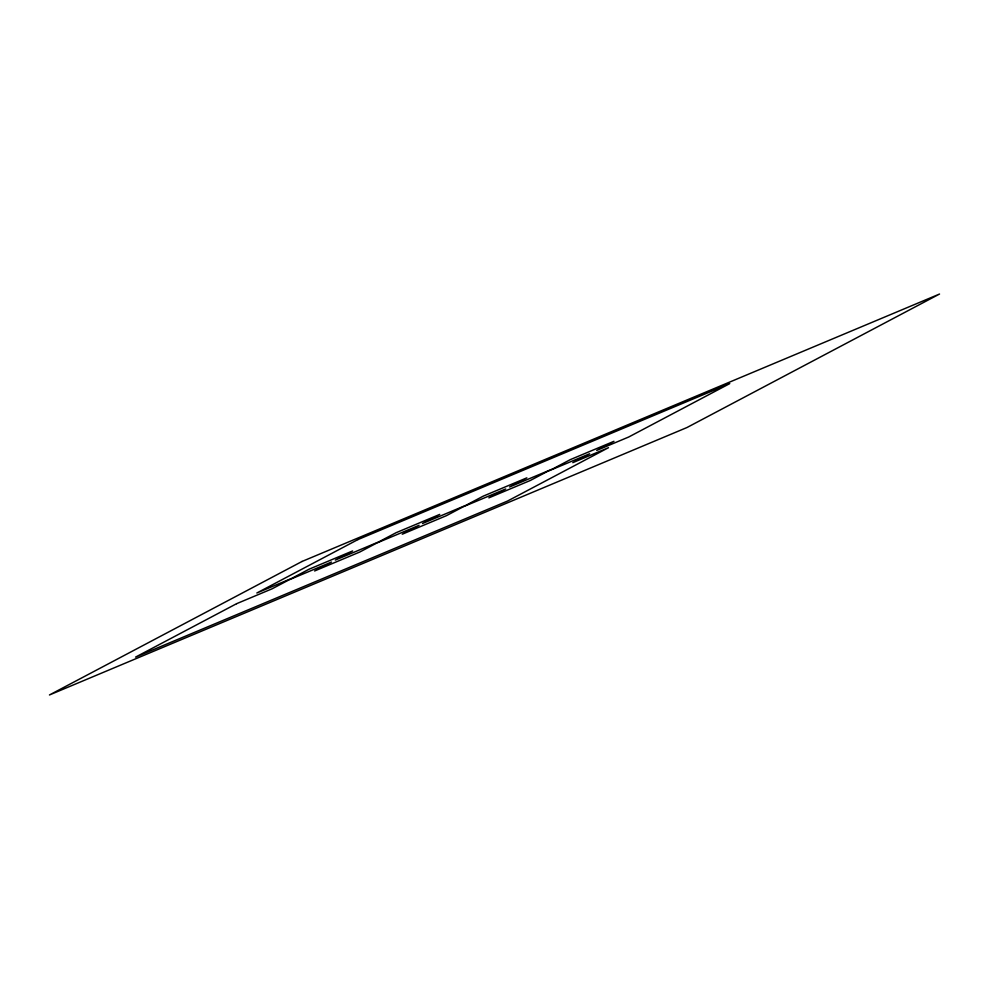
<?xml version="1.0" encoding="UTF-8"?>
<svg xmlns="http://www.w3.org/2000/svg" width="989" height="989" viewBox="0 0 989 989"><rect width="100%" height="100%" fill="white"/><g stroke="black" fill="none" stroke-linecap="round" stroke-linejoin="round"><path stroke-width="1.48" d="M302.065 561.455L49.45 694.97L686.935 427.545L939.55 294.03L302.065 561.455M236.618 603.686L135.567 657.104L507.431 501.102L608.482 447.696L572.792 462.667L589.629 453.766L547.127 471.592L530.289 480.493L488.85 497.875L505.7 488.974L463.198 506.801L446.36 515.702L402.263 534.208L419.101 525.307L376.611 543.134L359.761 552.035L314.613 570.974L331.451 562.073L288.949 579.9L272.111 588.801L236.618 603.686M357.882 539.598L256.831 593.004L291.792 578.342L309.05 569.219L352.616 550.947L335.345 560.071L378.911 541.799L396.169 532.675L439.734 514.404L422.476 523.527L466.029 505.243L483.3 496.119L526.853 477.848L509.595 486.971L553.16 468.699L570.418 459.576L613.984 441.304L596.713 450.428L628.695 437.014L729.746 383.608L357.882 539.598"/></g></svg>
